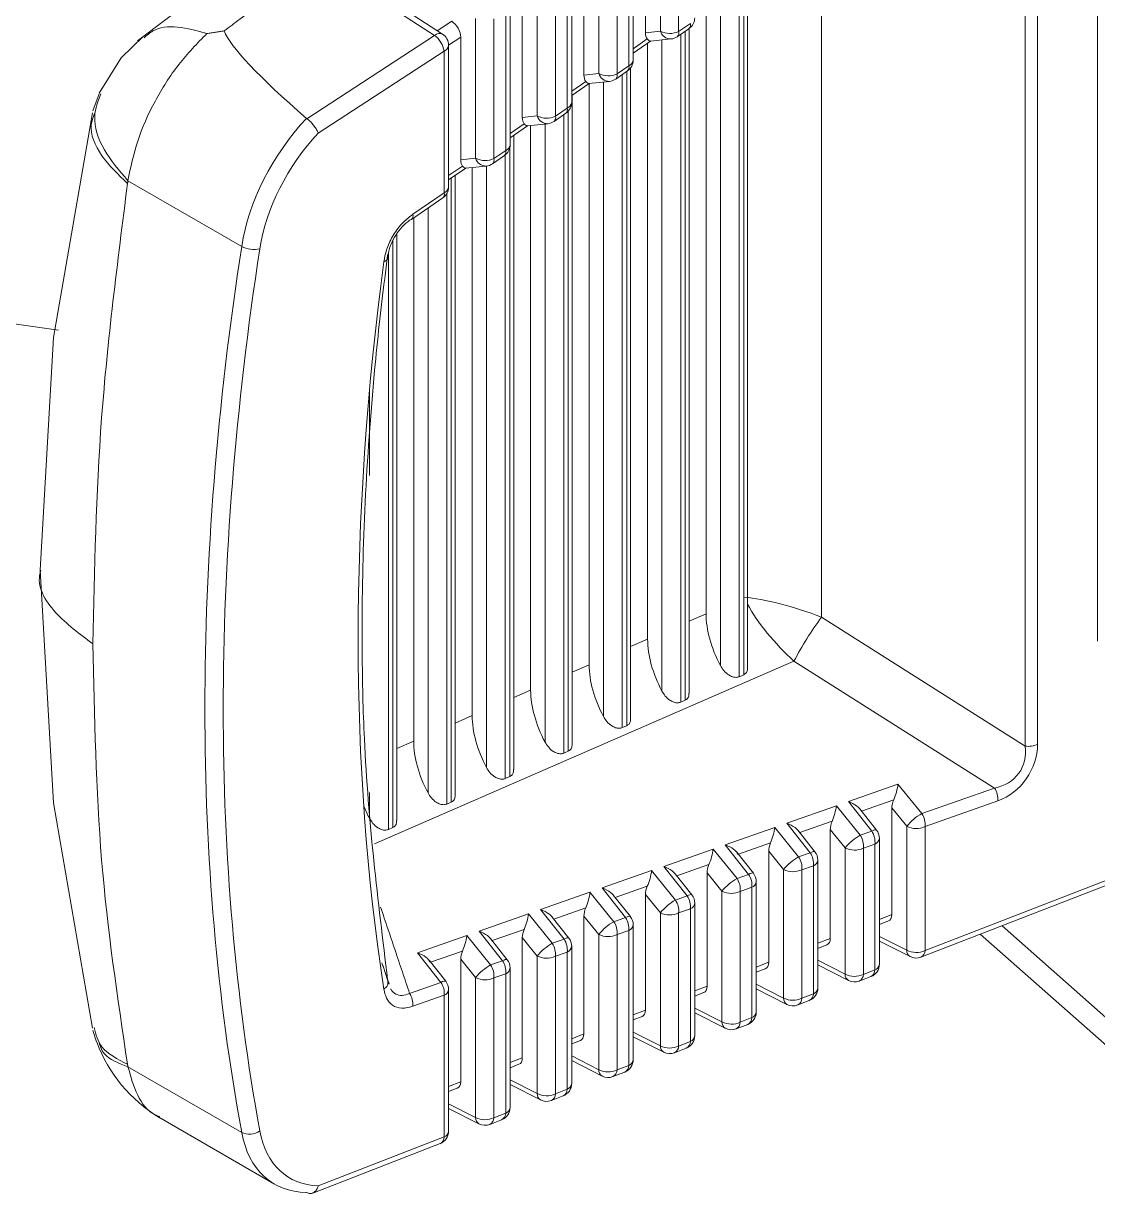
# Model space of a CAD drawing. Extents: x 2 to 136, y 1 to 99.
# Drawn here: x 10.534 to 11.34, y 80.105 to 80.982 of the extents above; entities that cross this region are included whole.
import ezdxf

# ---------------------------------------------------------------- set-up
doc = ezdxf.new("R2010")
doc.units = 0
doc.header["$MEASUREMENT"] = 0
doc.linetypes.add('SLD-Solid', pattern=[0])
doc.layers.add('OBJECT', color=7, linetype='CONTINUOUS')

msp = doc.modelspace()

# ---------------------------------------------------------------- linework, layer by layer
at = {"layer": 'OBJECT', "linetype": 'SLD-Solid', "lineweight": 15}
for p, q in [((11.28532, 80.4403), (11.28532, 81.12777)), ((11.29459, 81.12906), (11.29459, 80.44158)), ((11.33963, 80.51884), (11.33963, 81.09858)), ((11.01184, 80.97616), (11.01184, 81.07589)), ((11.02554, 81.07571), (11.02554, 80.97599)), ((11.00069, 80.97505), (11.00069, 81.06179)), ((10.99148, 80.95458), (10.99148, 81.05568)), ((11.13261, 81.05688), (11.13261, 80.53687)), ((10.96567, 80.9444), (10.96567, 81.04582)), ((10.97936, 81.04565), (10.97936, 80.94423)), ((10.98817, 80.95029), (10.98817, 81.05138)), ((10.69871, 81.02855), (10.6199, 80.96894)), ((10.95451, 80.94329), (10.95451, 81.03173)), ((10.84259, 80.97296), (10.76524, 81.02326)), ((10.84853, 80.97396), (10.77673, 81.02065)), ((10.94204, 80.91856), (10.94204, 81.02135)), ((10.94535, 80.92285), (10.94535, 81.02564)), ((10.91949, 80.91265), (10.91949, 81.01576)), ((10.93319, 81.01559), (10.93319, 80.91247)), ((11.07724, 80.49903), (11.07724, 81.0083)), ((10.90833, 80.91153), (10.90833, 81.00167)), ((11.05688, 80.50061), (11.05688, 81.00117)), ((11.07096, 81.00398), (11.07096, 80.49228)), ((11.07431, 80.49374), (11.07431, 81.00628)), ((10.8959, 80.88683), (10.8959, 80.99132)), ((10.89921, 80.89112), (10.89921, 80.99561)), ((11.04612, 80.9974), (11.04612, 80.53946)), ((10.84459, 80.97652), (10.85543, 80.98357)), ((10.87331, 80.88089), (10.87331, 80.9857)), ((10.88701, 80.98553), (10.88701, 80.88071)), ((11.02554, 80.97599), (11.03431, 80.98202)), ((11.00069, 80.97505), (11.01184, 80.97616)), ((11.02452, 80.97204), (11.03328, 80.97807)), ((11.02712, 80.97383), (11.02712, 80.47319)), ((11.03047, 80.47465), (11.03047, 80.97613)), ((11.0334, 80.47993), (11.0334, 80.97815)), ((10.84259, 80.97296), (10.74679, 80.91059)), ((10.86216, 80.9716), (10.85308, 80.9657)), ((10.85308, 80.85939), (10.85308, 80.96558)), ((10.86216, 80.87977), (10.86216, 80.9716)), ((10.99148, 80.96307), (11.00206, 80.97034)), ((10.99148, 80.95982), (11.00454, 80.9688)), ((11.00228, 80.96725), (11.00228, 80.52037)), ((11.00433, 80.96878), (11.01985, 80.97033)), ((11.01304, 80.48152), (11.01304, 80.96965)), ((10.75524, 80.89974), (10.84977, 80.96128)), ((10.84977, 80.8551), (10.84977, 80.96128)), ((10.97936, 80.94423), (10.98817, 80.95029)), ((10.98956, 80.46084), (10.98956, 80.94868)), ((10.94535, 80.93134), (10.95589, 80.93858)), ((10.95451, 80.94329), (10.96567, 80.9444)), ((10.95815, 80.93702), (10.97367, 80.93857)), ((10.9692, 80.46243), (10.9692, 80.93812)), ((10.97834, 80.94028), (10.98715, 80.94634)), ((10.98328, 80.94368), (10.98328, 80.4541)), ((10.98663, 80.45555), (10.98663, 80.94598)), ((10.94535, 80.92809), (10.95836, 80.93704)), ((10.95844, 80.93705), (10.95844, 80.50127)), ((10.59104, 80.92932), (10.58647, 80.91655)), ((10.94572, 80.44175), (10.94572, 80.92835)), ((10.90833, 80.91153), (10.91949, 80.91265)), ((10.93217, 80.90852), (10.94102, 80.91461)), ((10.93319, 80.91247), (10.94204, 80.91856)), ((10.93944, 80.91353), (10.93944, 80.435)), ((10.94279, 80.43646), (10.94279, 80.91617)), ((10.89921, 80.89961), (10.90971, 80.90683)), ((10.89922, 80.89636), (10.91218, 80.90528)), ((10.91197, 80.90526), (10.92749, 80.90681)), ((10.9146, 80.90553), (10.9146, 80.48218)), ((10.92536, 80.44333), (10.92536, 80.9066)), ((10.90188, 80.42266), (10.90188, 80.8982)), ((10.88701, 80.88071), (10.8959, 80.88683)), ((10.89895, 80.41737), (10.89895, 80.88883)), ((10.86216, 80.87977), (10.87331, 80.88089)), ((10.88599, 80.87677), (10.89488, 80.88288)), ((10.8956, 80.88342), (10.8956, 80.41591)), ((10.85308, 80.86788), (10.86353, 80.87507)), ((10.85308, 80.86464), (10.86601, 80.87353)), ((10.85804, 80.40356), (10.85804, 80.86805)), ((10.8658, 80.87351), (10.88132, 80.87505)), ((10.87076, 80.874), (10.87076, 80.46309)), ((10.88152, 80.42424), (10.88152, 80.87508)), ((10.61271, 80.8641), (10.69796, 80.81489)), ((10.85511, 80.39828), (10.85511, 80.86603)), ((10.82522, 80.83497), (10.84875, 80.85115)), ((10.84977, 80.8551), (10.82624, 80.83892)), ((10.85176, 80.85442), (10.85176, 80.39682)), ((10.83768, 80.40515), (10.83768, 80.84354)), ((10.82692, 80.83614), (10.82692, 80.444)), ((10.8142, 80.38447), (10.8142, 80.82426)), ((10.81127, 80.37918), (10.81127, 80.81909)), ((10.80792, 80.80977), (10.80792, 80.37773)), ((10.79384, 80.64316), (10.79384, 80.70762)), ((11.0334, 80.53392), (11.04612, 80.53946)), ((11.13261, 80.53687), (11.28532, 80.4403)), ((10.98956, 80.51483), (11.00228, 80.52037)), ((11.112, 80.50392), (10.79755, 80.36698)), ((10.94572, 80.49573), (10.95844, 80.50127)), ((11.26235, 80.40884), (11.112, 80.50392)), ((11.07431, 80.49374), (11.07096, 80.49228)), ((10.90188, 80.47664), (10.9146, 80.48218)), ((11.03047, 80.47465), (11.02712, 80.47319)), ((10.85804, 80.45755), (10.87076, 80.46309)), ((10.98663, 80.45555), (10.98328, 80.4541)), ((10.8142, 80.43846), (10.82692, 80.444)), ((10.94279, 80.43646), (10.93944, 80.435)), ((10.89895, 80.41737), (10.8956, 80.41591)), ((10.79384, 80.38605), (10.79384, 80.40548)), ((11.15276, 80.3987), (11.18998, 80.41176)), ((11.18998, 80.41176), (11.20784, 80.38971)), ((11.20784, 80.38971), (11.26235, 80.40884)), ((11.21025, 80.28707), (11.51458, 80.40507)), ((10.85511, 80.39828), (10.85176, 80.39682)), ((11.10663, 80.3825), (11.1438, 80.39555)), ((11.1438, 80.39555), (11.16167, 80.3735)), ((11.1703, 80.37653), (11.15276, 80.3987)), ((11.18677, 80.40009), (11.16257, 80.39159)), ((11.20718, 80.28204), (11.51143, 80.40001)), ((11.26475, 80.39914), (11.21025, 80.38001)), ((11.17386, 80.37732), (11.16136, 80.39313)), ((11.18539, 80.39395), (11.18539, 80.314)), ((11.19655, 80.38018), (11.18539, 80.39395)), ((10.81127, 80.37918), (10.80792, 80.37773)), ((11.06049, 80.36631), (11.09762, 80.37934)), ((11.09762, 80.37934), (11.11549, 80.35729)), ((11.12417, 80.36033), (11.10663, 80.3825)), ((11.12773, 80.36113), (11.11522, 80.37693)), ((11.14059, 80.38388), (11.11644, 80.3754)), ((11.13922, 80.37774), (11.13922, 80.2961)), ((11.15037, 80.36397), (11.13922, 80.37774)), ((11.19655, 80.28724), (11.19655, 80.38018)), ((11.21025, 80.38001), (11.21025, 80.28707)), ((11.16167, 80.3735), (11.1703, 80.37653)), ((11.17602, 80.2768), (11.17602, 80.37112)), ((11.01436, 80.35011), (11.05145, 80.36313)), ((11.05145, 80.36313), (11.06931, 80.34108)), ((11.07803, 80.34414), (11.06049, 80.36631)), ((11.08159, 80.34494), (11.06909, 80.36074)), ((11.09442, 80.36767), (11.0703, 80.35921)), ((11.09304, 80.36154), (11.09304, 80.27819)), ((11.1042, 80.34776), (11.09304, 80.36154)), ((11.11549, 80.35729), (11.12417, 80.36033)), ((11.15037, 80.26934), (11.15037, 80.36397)), ((11.17271, 80.36683), (11.16407, 80.3638)), ((11.16407, 80.3638), (11.16407, 80.26916)), ((11.17271, 80.27251), (11.17271, 80.36683)), ((11.04824, 80.35146), (11.02417, 80.34301)), ((11.12657, 80.35063), (11.11789, 80.34759)), ((11.12657, 80.25462), (11.12657, 80.35063)), ((11.12989, 80.25891), (11.12989, 80.35493)), ((10.96823, 80.33392), (11.00527, 80.34692)), ((11.00527, 80.34692), (11.02313, 80.32487)), ((11.0319, 80.32795), (11.01436, 80.35011)), ((11.03546, 80.32874), (11.02296, 80.34455)), ((11.04686, 80.34533), (11.04686, 80.26028)), ((11.05802, 80.33155), (11.04686, 80.34533)), ((11.06931, 80.34108), (11.07803, 80.34414)), ((11.1042, 80.25143), (11.1042, 80.34776)), ((11.11789, 80.34759), (11.11789, 80.25126)), ((10.98577, 80.31175), (10.96823, 80.33392)), ((11.00206, 80.33525), (10.97804, 80.32682)), ((11.08044, 80.33444), (11.07172, 80.33138)), ((11.08044, 80.23673), (11.08044, 80.33444)), ((11.08375, 80.24102), (11.08375, 80.33873)), ((10.92209, 80.31773), (10.95909, 80.33071)), ((10.95909, 80.33071), (10.97696, 80.30866)), ((10.98933, 80.31255), (10.97682, 80.32835)), ((11.00069, 80.32912), (11.00069, 80.24238)), ((11.01184, 80.31534), (11.00069, 80.32912)), ((11.02313, 80.32487), (11.0319, 80.32795)), ((11.05802, 80.23353), (11.05802, 80.33155)), ((11.07172, 80.33138), (11.07172, 80.23335)), ((10.93963, 80.29556), (10.92209, 80.31773)), ((10.95589, 80.31904), (10.9319, 80.31062)), ((11.01184, 80.21562), (11.01184, 80.31534)), ((11.03431, 80.31825), (11.02554, 80.31517)), ((11.03431, 80.21884), (11.03431, 80.31825)), ((11.03762, 80.22314), (11.03762, 80.32254)), ((10.87596, 80.30153), (10.91292, 80.31451)), ((10.91292, 80.31451), (10.93078, 80.29245)), ((10.94319, 80.29636), (10.93069, 80.31216)), ((10.95451, 80.31291), (10.95451, 80.22447)), ((10.96567, 80.29914), (10.95451, 80.31291)), ((10.97696, 80.30866), (10.98577, 80.31175)), ((11.02554, 80.31517), (11.02554, 80.21545)), ((11.17602, 80.31037), (11.18539, 80.314)), ((11.17602, 80.30653), (11.18283, 80.30917)), ((10.82982, 80.28534), (10.86674, 80.2983)), ((10.86674, 80.2983), (10.8846, 80.27624)), ((10.8935, 80.27937), (10.87596, 80.30153)), ((10.90971, 80.30283), (10.88577, 80.29443)), ((10.96567, 80.19771), (10.96567, 80.29914)), ((10.98817, 80.30205), (10.97936, 80.29896)), ((10.97936, 80.29896), (10.97936, 80.19754)), ((10.98817, 80.20095), (10.98817, 80.30205)), ((10.99148, 80.20525), (10.99148, 80.30634)), ((11.25165, 80.29928), (11.35493, 80.20815)), ((11.38916, 80.19832), (11.26796, 80.3056)), ((10.89706, 80.28016), (10.88455, 80.29596)), ((10.90833, 80.2967), (10.90833, 80.20657)), ((10.91949, 80.28293), (10.90833, 80.2967)), ((10.93078, 80.29245), (10.93963, 80.29556)), ((10.94535, 80.18736), (10.94535, 80.29015)), ((11.12989, 80.29248), (11.13922, 80.2961)), ((11.12989, 80.28864), (11.13666, 80.29126)), ((11.17602, 80.29767), (11.19655, 80.28724)), ((11.17602, 80.29414), (11.19903, 80.28244)), ((10.84736, 80.26317), (10.82982, 80.28534)), ((10.86353, 80.28663), (10.83963, 80.27824)), ((10.86216, 80.28049), (10.86216, 80.18866)), ((10.87331, 80.26672), (10.86216, 80.28049)), ((10.91949, 80.17981), (10.91949, 80.28293)), ((10.94204, 80.28586), (10.93319, 80.28275)), ((10.93319, 80.28275), (10.93319, 80.17963)), ((10.94204, 80.18307), (10.94204, 80.28586)), ((10.85092, 80.26397), (10.83842, 80.27977)), ((10.8846, 80.27624), (10.8935, 80.27937)), ((10.89921, 80.16947), (10.89921, 80.27396)), ((11.08375, 80.27459), (11.09304, 80.27819)), ((11.08375, 80.27075), (11.09048, 80.27336)), ((11.12989, 80.27975), (11.15037, 80.26934)), ((11.12989, 80.27621), (11.15285, 80.26454)), ((11.16407, 80.26916), (11.17271, 80.27251)), ((10.82384, 80.25491), (10.84736, 80.26317)), ((10.87331, 80.1619), (10.87331, 80.26672)), ((10.8959, 80.26966), (10.88701, 80.26654)), ((10.88701, 80.26654), (10.88701, 80.16173)), ((10.8959, 80.16518), (10.8959, 80.26966)), ((11.161, 80.26413), (11.16964, 80.26748)), ((10.85308, 80.15158), (10.85308, 80.25776)), ((11.03762, 80.2567), (11.04686, 80.26028)), ((11.03762, 80.25286), (11.0443, 80.25545)), ((11.08375, 80.26182), (11.1042, 80.25143)), ((11.08375, 80.25828), (11.10668, 80.24663)), ((11.11789, 80.25126), (11.12657, 80.25462)), ((10.84977, 80.25347), (10.82624, 80.24521)), ((10.84977, 80.14729), (10.84977, 80.25347)), ((11.11482, 80.24622), (11.1235, 80.24959)), ((10.99148, 80.23881), (11.00069, 80.24238)), ((10.99148, 80.23497), (10.99813, 80.23755)), ((11.03762, 80.24389), (11.05802, 80.23353)), ((11.03762, 80.24035), (11.0605, 80.22873)), ((11.07172, 80.23335), (11.08044, 80.23673)), ((11.06865, 80.22832), (11.07737, 80.2317)), ((10.58647, 80.22711), (10.58918, 80.21871)), ((10.94535, 80.22092), (10.95451, 80.22447)), ((10.94535, 80.21708), (10.95195, 80.21964)), ((10.99148, 80.22596), (11.01184, 80.21562)), ((10.99148, 80.22243), (11.01432, 80.21082)), ((11.02554, 80.21545), (11.03431, 80.21884)), ((11.02247, 80.21041), (11.03123, 80.21381)), ((10.89921, 80.20303), (10.90833, 80.20657)), ((10.89922, 80.19919), (10.90577, 80.20173)), ((10.94535, 80.20804), (10.96567, 80.19771)), ((10.94535, 80.2045), (10.96815, 80.19292)), ((10.61271, 80.19993), (10.69796, 80.15071)), ((10.97629, 80.19251), (10.9851, 80.19592)), ((10.97936, 80.19754), (10.98817, 80.20095)), ((10.85308, 80.18514), (10.86216, 80.18866)), ((10.85308, 80.1813), (10.8596, 80.18383)), ((10.89922, 80.19011), (10.91949, 80.17981)), ((10.89922, 80.18657), (10.92197, 80.17501)), ((10.93011, 80.1746), (10.93896, 80.17803)), ((10.93319, 80.17963), (10.94204, 80.18307)), ((10.85308, 80.17218), (10.87331, 80.1619)), ((10.85308, 80.16864), (10.87579, 80.1571)), ((10.63589, 80.16205), (10.72255, 80.11202)), ((10.88394, 80.1567), (10.89283, 80.16014)), ((10.88701, 80.16173), (10.8959, 80.16518)), ((10.75119, 80.10522), (10.8467, 80.14226)), ((10.75524, 80.11063), (10.84977, 80.14729))]:
    msp.add_line(p, q, dxfattribs=at)
at = {"layer": 'OBJECT', "linetype": 'SLD-Solid', "lineweight": 15, "flags": 128}
for points in [[(9.83349, 81.28162), (9.9044, 81.18299), (9.9809, 81.0916), (10.06183, 81.00882), (10.14597, 80.9359), (10.23206, 80.87394), (10.3188, 80.82386), (10.40489, 80.78643), (10.48904, 80.7622), (10.56054, 80.75209)], [(10.62406, 80.9721), (10.60755, 80.95618), (10.5912, 80.92966)], [(10.58603, 80.91489), (10.55685, 80.74651), (10.54683, 80.57222)], [(10.8045, 80.80338), (10.80544, 80.80377), (10.80624, 80.80424), (10.80688, 80.80477), (10.80735, 80.80535), (10.80764, 80.80598), (10.80775, 80.80664), (10.80766, 80.80732), (10.80739, 80.808)], [(10.54683, 80.57222), (10.55684, 80.39778), (10.58602, 80.22879)], [(11.1703, 80.37653), (11.17145, 80.37707), (11.17241, 80.37741), (11.17317, 80.37755), (11.17368, 80.37747), (11.17386, 80.37732)], [(11.12417, 80.36033), (11.12531, 80.36088), (11.12628, 80.36122), (11.12703, 80.36135), (11.12755, 80.36127), (11.12773, 80.36113)], [(11.07803, 80.34414), (11.07918, 80.34468), (11.08015, 80.34502), (11.0809, 80.34516), (11.08141, 80.34508), (11.08159, 80.34494)], [(11.0319, 80.32795), (11.03305, 80.32849), (11.03401, 80.32883), (11.03476, 80.32896), (11.03528, 80.32888), (11.03546, 80.32874)], [(10.98577, 80.31175), (10.98691, 80.31229), (10.98788, 80.31264), (10.98863, 80.31277), (10.98914, 80.31269), (10.98933, 80.31255)], [(10.93963, 80.29556), (10.94078, 80.2961), (10.94174, 80.29644), (10.9425, 80.29658), (10.94301, 80.2965), (10.94319, 80.29636)], [(10.8935, 80.27937), (10.89464, 80.27991), (10.89561, 80.28025), (10.89636, 80.28038), (10.89688, 80.2803), (10.89706, 80.28016)], [(10.80833, 80.26172), (10.808, 80.26243), (10.80787, 80.26421)], [(10.84736, 80.26317), (10.84851, 80.26371), (10.84947, 80.26405), (10.85023, 80.26419), (10.85074, 80.26411), (10.85092, 80.26397)]]:
    msp.add_lwpolyline(points, dxfattribs=at)
at = {"layer": 'OBJECT', "linetype": 'SLD-Solid', "lineweight": 15}
for centre, radius, start, end in [((11.02762, 80.98631), 0.01, 304.51809, 0), ((11.03057, 80.98088), 0.00391, 314.04448, 16.9327), ((10.84632, 80.96897), 0.00546, 66.07089, 133.05068), ((10.84308, 80.96558), 0.01, 0, 56.96766), ((11.01887, 80.98998), 0.0155, 243.05493, 295.48814), ((11.01971, 80.97855), 0.00822, 196.86757, 270.95537), ((11.0218, 80.97485), 0.00391, 314.04048, 16.9415), ((10.83158, 80.95814), 0.01846, 9.79966, 53.37752), ((10.84794, 80.96612), 0.00517, 290.70622, 353.98375), ((11.01885, 80.98028), 0.01, 275.70072, 304.51809), ((10.98148, 80.95458), 0.01, 304.51809, 0), ((10.98443, 80.94915), 0.00391, 314.0429, 16.93428), ((10.98648, 80.95501), 0.00502, 289.64801, 355.04197), ((10.97269, 80.95822), 0.0155, 243.05452, 295.49006), ((10.97353, 80.94679), 0.00822, 196.86542, 270.95738), ((10.97268, 80.94852), 0.01, 275.70072, 304.51809), ((10.97563, 80.94309), 0.00391, 314.04084, 16.93635), ((10.93535, 80.92285), 0.01, 304.51809, 0), ((10.94035, 80.92328), 0.00502, 289.63026, 355.05972), ((10.92652, 80.92647), 0.0155, 243.05525, 295.48782), ((10.92736, 80.91503), 0.00822, 196.86933, 270.95361), ((10.92945, 80.91133), 0.00391, 314.04048, 16.9415), ((10.9383, 80.91742), 0.00391, 314.04048, 16.9415), ((10.9265, 80.91676), 0.01, 275.70072, 304.51809), ((10.88922, 80.89112), 0.01, 304.51809, 0), ((10.89216, 80.88569), 0.00391, 314.04491, 16.93227), ((10.89422, 80.89155), 0.00501, 289.62932, 355.06258), ((10.88034, 80.89471), 0.0155, 243.054, 295.4901), ((10.88118, 80.88327), 0.00822, 196.86629, 270.95665), ((10.88032, 80.88501), 0.01, 275.70072, 304.51809), ((10.88327, 80.87958), 0.00391, 314.0429, 16.93428), ((10.84308, 80.85939), 0.01, 304.51809, 0), ((10.84794, 80.85993), 0.00517, 290.70622, 353.98375), ((10.84603, 80.85396), 0.00391, 314.04448, 16.9327), ((10.82393, 80.83691), 0.00233, 267.71363, 303.71129), ((10.8225, 80.83778), 0.00391, 314.0429, 16.93428), ((10.70698, 80.83116), 0.01861, 240.9946, 284.36424), ((11.33979, 80.38438), 0.25724, 143.64486, 152.31025), ((11.28791, 80.45571), 0.01563, 260.45171, 295.31605), ((11.24995, 80.40061), 0.01488, 354.30772, 33.55872), ((11.22714, 80.35537), 0.03939, 119.34532, 140.96324), ((11.19544, 80.38148), 0.01488, 354.30952, 33.55593), ((11.16602, 80.37112), 0.01, 0, 38.35272), ((11.20358, 80.394), 0.0155, 243.05464, 295.48892), ((11.18097, 80.33917), 0.03938, 119.34492, 140.96364), ((11.14927, 80.36527), 0.01488, 354.3109, 33.55817), ((11.1579, 80.3683), 0.01488, 354.31299, 33.55344), ((11.17088, 80.37166), 0.00517, 290.7046, 353.98537), ((11.11177, 80.35211), 0.01488, 354.31153, 33.5549), ((11.11989, 80.35493), 0.01, 0, 38.35272), ((11.1574, 80.37779), 0.0155, 243.05513, 295.48896), ((11.13479, 80.32295), 0.03939, 119.34605, 140.96164), ((11.10309, 80.34906), 0.01488, 354.30952, 33.55593), ((11.12475, 80.35547), 0.00516, 290.68948, 354.00049), ((11.06564, 80.33592), 0.01488, 354.30674, 33.55969), ((11.07375, 80.33873), 0.01, 0, 38.35272), ((11.11122, 80.36158), 0.0155, 243.05411, 295.48896), ((11.08861, 80.30675), 0.03939, 119.34513, 140.96343), ((11.05691, 80.33285), 0.01488, 354.31155, 33.55752), ((11.07862, 80.33927), 0.00516, 290.68948, 354.00049), ((11.04244, 80.29053), 0.03939, 119.34753, 140.96104), ((11.01073, 80.31665), 0.01488, 354.3108, 33.55563), ((11.0195, 80.31972), 0.01488, 354.31266, 33.55641), ((11.02762, 80.32254), 0.01, 0, 38.35272), ((11.06505, 80.34537), 0.0155, 243.05513, 295.48896), ((11.01887, 80.32917), 0.0155, 243.05493, 295.48814), ((11.03248, 80.32308), 0.00516, 290.68969, 354.00221), ((10.99626, 80.27433), 0.03939, 119.34579, 140.96278), ((10.96456, 80.30044), 0.01488, 354.31061, 33.55747), ((10.97336, 80.30353), 0.01488, 354.31351, 33.55292), ((10.98148, 80.30634), 0.01, 0, 38.35272), ((10.97269, 80.31296), 0.0155, 243.05452, 295.49006), ((10.98635, 80.30689), 0.00517, 290.70622, 353.98375), ((10.95009, 80.25811), 0.0394, 119.34863, 140.95993), ((10.91838, 80.28423), 0.01488, 354.31153, 33.5549), ((10.92723, 80.28733), 0.01488, 354.31046, 33.55597), ((10.94021, 80.29069), 0.00516, 290.68948, 354.00049), ((10.93535, 80.29015), 0.01, 0, 38.35272), ((10.92652, 80.29675), 0.0155, 243.05525, 295.48782), ((11.20176, 80.28689), 0.00522, 176.18885, 238.47196), ((11.20358, 80.30106), 0.0155, 243.05464, 295.48892), ((11.20356, 80.29136), 0.01, 243.06578, 291.19446), ((11.20471, 80.287), 0.00554, 296.42888, 0.74759), ((10.90391, 80.24191), 0.03939, 119.34652, 140.96118), ((10.8722, 80.26802), 0.01488, 354.31074, 33.55734), ((10.8811, 80.27114), 0.01488, 354.31155, 33.55752), ((10.89408, 80.2745), 0.00516, 290.69105, 354.00084), ((10.88922, 80.27396), 0.01, 0, 38.35272), ((11.16602, 80.2768), 0.01, 291.19446, 0), ((11.16703, 80.27253), 0.00568, 297.32049, 359.85365), ((11.17102, 80.27724), 0.00502, 289.64801, 355.04197), ((10.80185, 80.26332), 0.0058, 297.17594, 17.1016), ((10.83496, 80.25495), 0.01488, 354.31266, 33.55641), ((10.84308, 80.25776), 0.01, 0, 38.35272), ((10.88034, 80.28054), 0.0155, 243.054, 295.4901), ((11.1574, 80.28316), 0.0155, 243.05513, 295.48896), ((11.15572, 80.26906), 0.00535, 177.04248, 237.61503), ((11.15738, 80.27345), 0.01, 243.06578, 291.19446), ((11.15839, 80.26918), 0.00568, 297.32049, 359.85365), ((10.81144, 80.24669), 0.01488, 354.31074, 33.55734), ((10.84808, 80.2582), 0.00502, 289.64801, 355.04197), ((11.11989, 80.25891), 0.01, 291.19446, 0), ((11.12089, 80.25464), 0.00568, 297.32352, 359.85062), ((11.12489, 80.25935), 0.00502, 289.63026, 355.05972), ((11.10955, 80.25115), 0.00535, 177.04431, 237.6132), ((11.11122, 80.26525), 0.0155, 243.05411, 295.48896), ((11.11121, 80.25555), 0.01, 243.06578, 291.19446), ((11.11221, 80.25127), 0.00568, 297.32568, 359.85078), ((11.07375, 80.24102), 0.01, 291.19446, 0), ((11.07476, 80.23675), 0.00568, 297.32352, 359.85062), ((11.07876, 80.24146), 0.00501, 289.6277, 355.06228), ((11.06337, 80.23325), 0.00535, 177.04243, 237.61371), ((11.06505, 80.24735), 0.0155, 243.05513, 295.48896), ((11.06503, 80.23764), 0.01, 243.06578, 291.19446), ((11.06604, 80.23337), 0.00568, 297.32198, 359.85216), ((11.02762, 80.22314), 0.01, 291.19446, 0), ((11.02863, 80.21886), 0.00568, 297.32049, 359.85365), ((11.03262, 80.22357), 0.00501, 289.62932, 355.06258), ((10.69379, 80.25737), 0.11152, 200.52225, 238.8768), ((11.01887, 80.22944), 0.0155, 243.05493, 295.48814), ((11.01719, 80.21534), 0.00535, 177.04431, 237.6132), ((11.01885, 80.21974), 0.01, 243.06578, 291.19446), ((11.01986, 80.21546), 0.00568, 297.32049, 359.85365), ((10.98148, 80.20525), 0.01, 291.19446, 0), ((10.98648, 80.20568), 0.00502, 289.64801, 355.04197), ((10.97101, 80.19744), 0.00535, 177.04453, 237.61627), ((10.97269, 80.21153), 0.0155, 243.05452, 295.49006), ((10.97268, 80.20183), 0.01, 243.06578, 291.19446), ((10.97368, 80.19755), 0.00568, 297.32855, 359.84791), ((10.98249, 80.20097), 0.00568, 297.32049, 359.85365), ((10.93535, 80.18736), 0.01, 291.19446, 0), ((10.94035, 80.18779), 0.00502, 289.63026, 355.05972), ((10.92484, 80.17953), 0.00535, 177.04248, 237.61503), ((10.92652, 80.19363), 0.0155, 243.05525, 295.48782), ((10.9265, 80.18393), 0.01, 243.06578, 291.19446), ((10.92751, 80.17965), 0.00568, 297.32049, 359.85365), ((10.93636, 80.18308), 0.00568, 297.32352, 359.85062), ((10.88922, 80.16947), 0.01, 291.19446, 0), ((10.89422, 80.1699), 0.00501, 289.62932, 355.06258), ((10.88034, 80.17572), 0.0155, 243.054, 295.4901), ((10.87866, 80.16163), 0.00535, 177.03216, 237.63002), ((10.88133, 80.16174), 0.00568, 297.32568, 359.85078), ((10.89022, 80.16519), 0.00568, 297.32661, 359.84531), ((10.70376, 80.16288), 0.01348, 244.48655, 305.55951), ((10.84308, 80.15158), 0.01, 291.19446, 0), ((10.84808, 80.15201), 0.00502, 289.64801, 355.04197), ((10.88032, 80.16602), 0.01, 243.06578, 291.19446), ((10.84409, 80.1473), 0.00568, 297.32049, 359.85365)]:
    msp.add_arc(centre, radius, start, end, dxfattribs=at)
for centre, major_axis, ratio, start_param, end_param in [((10.85501, 80.9756), (-0.00503, 0.00865), 0.586689, 3.931682, 5.443764), ((12.31525, 79.95989), (1.6308, -1.02452), 0.0499, 3.210425, 3.451538), ((11.00813, 80.97921), (0.00469, 0.00996), 0.580588, 2.252663, 2.870395), ((11.00099, 80.9785), (-0.00354, 0.00967), 0.277978, 2.464247, 3.212889), ((10.96196, 80.94745), (0.00469, 0.00996), 0.580588, 2.252663, 2.870395), ((10.95481, 80.94674), (-0.00354, 0.00967), 0.277978, 2.464247, 3.212889), ((10.78545, 80.84302), (0.06455, 0.10125), 0.604584, 1.264376, 2.200997), ((10.91578, 80.91569), (0.00469, 0.00996), 0.580588, 2.252663, 2.870395), ((10.90863, 80.91498), (-0.00354, 0.00967), 0.277978, 2.464247, 3.212889), ((10.79214, 80.83873), (0.05957, 0.09257), 0.606975, 1.282137, 2.203671), ((10.8696, 80.88394), (0.00469, 0.00996), 0.580588, 2.252663, 2.870395), ((10.86246, 80.88322), (-0.00354, 0.00967), 0.277978, 2.464247, 3.212889), ((12.345, 81.33864), (1.21808, 1.89372), 0.606848, 2.203527, 2.567035), ((12.35169, 81.33435), (1.2131, 1.88504), 0.606975, 2.203671, 2.567179), ((12.40094, 81.35993), (1.17592, 1.82549), 0.606958, 2.231413, 2.540442), ((11.11709, 80.52739), (0.05982, -0.02069), 0.225528, 1.386846, 2.434043), ((11.11709, 80.52739), (-0.04394, 0.04585), 0.320773, 0.858748, 1.783948), ((11.08892, 80.51513), (-0.03018, 0.05215), 0.581784, 0.788082, 1.513013), ((11.04508, 80.49603), (-0.03018, 0.05215), 0.581784, 0.788082, 1.513013), ((11.00124, 80.47694), (-0.03018, 0.05215), 0.581784, 0.788082, 1.513013), ((10.9574, 80.45785), (-0.03018, 0.05215), 0.581784, 0.788082, 1.513013), ((10.91355, 80.43876), (-0.03018, 0.05215), 0.581784, 0.788082, 1.513013), ((10.86971, 80.41966), (-0.03018, 0.05215), 0.581784, 0.788082, 1.513013), ((11.25244, 80.43945), (0.02952, -0.01741), 0.875291, 5.491748, 6.903274), ((11.25913, 80.43516), (0.02215, 0.03331), 0.831459, 3.975588, 5.387114), ((11.1857, 80.40635), (0.00328, 0.01158), 0.259069, 4.215918, 5.27033), ((10.82587, 80.40057), (-0.03018, 0.05215), 0.581784, 1.340707, 1.513013), ((11.13952, 80.39014), (0.00328, 0.01158), 0.259069, 4.215918, 5.27033), ((11.14848, 80.39329), (0.01404, -0.00407), 0.443879, 0.337051, 1.391463), ((11.19284, 80.39753), (0.00441, 0.00973), 0.616481, 1.587449, 2.205181), ((11.09334, 80.37393), (0.00328, 0.01158), 0.259069, 4.215918, 5.27033), ((11.10235, 80.37709), (0.01404, -0.00407), 0.443879, 0.337051, 1.391463), ((11.14666, 80.38132), (0.00441, 0.00973), 0.616481, 1.587449, 2.205181), ((11.04716, 80.35772), (0.00328, 0.01158), 0.259069, 4.215918, 5.27033), ((11.05621, 80.3609), (0.01404, -0.00407), 0.443879, 0.337051, 1.391463), ((11.10049, 80.36511), (0.00441, 0.00973), 0.616481, 1.587449, 2.205181), ((11.05431, 80.3489), (0.00441, 0.00973), 0.616481, 1.587449, 2.205181), ((11.00099, 80.34151), (0.00328, 0.01158), 0.259069, 4.215918, 5.27033), ((11.01008, 80.34471), (0.01404, -0.00407), 0.443879, 0.337051, 1.391463), ((10.96394, 80.32851), (0.01404, -0.00407), 0.443879, 0.337051, 1.391463), ((11.00813, 80.33269), (0.00441, 0.00973), 0.616481, 1.587449, 2.205181), ((10.95481, 80.32531), (0.00328, 0.01158), 0.259069, 4.215918, 5.27033), ((10.91781, 80.31232), (0.01404, -0.00407), 0.443879, 0.337051, 1.391463), ((10.96196, 80.31648), (0.00441, 0.00973), 0.616481, 1.587449, 2.205181), ((10.90863, 80.3091), (0.00328, 0.01158), 0.259069, 4.215918, 5.27033), ((11.17825, 80.31812), (-0.00507, 0.00872), 0.578158, 3.050557, 3.924328), ((10.86246, 80.29289), (0.00328, 0.01158), 0.259069, 4.215918, 5.27033), ((10.87168, 80.29612), (0.01404, -0.00407), 0.443879, 0.337051, 1.391463), ((10.91578, 80.30028), (0.00441, 0.00973), 0.616481, 1.587449, 2.205181), ((11.13207, 80.30021), (-0.00507, 0.00872), 0.578158, 3.050557, 3.924328), ((10.82554, 80.27993), (0.01404, -0.00407), 0.443879, 0.337051, 1.391463), ((10.8696, 80.28407), (0.00441, 0.00973), 0.616481, 1.587449, 2.205181), ((11.08589, 80.2823), (-0.00507, 0.00872), 0.578158, 3.050557, 3.924328), ((11.03972, 80.2644), (-0.00507, 0.00872), 0.578158, 3.050557, 3.924328), ((10.99354, 80.24649), (-0.00507, 0.00872), 0.578158, 3.050557, 3.924328), ((10.94736, 80.22859), (-0.00507, 0.00872), 0.578158, 3.050557, 3.924328), ((10.90119, 80.21068), (-0.00507, 0.00872), 0.578158, 3.050557, 3.924328), ((10.85501, 80.19278), (-0.00507, 0.00872), 0.578158, 3.050557, 3.924328), ((10.78545, 80.21427), (0.06455, 0.10125), 0.604584, 2.564505, 3.501126), ((10.79214, 80.20998), (0.05957, 0.09257), 0.606975, 2.567179, 3.488712)]:
    msp.add_ellipse(centre, major_axis=major_axis, ratio=ratio, start_param=start_param, end_param=end_param, dxfattribs=at)
for points, knots in [([(10.68479, 80.97639), (10.68874, 80.97933), (10.70846, 80.99402), (10.79134, 81.05572), (10.95098, 81.17436), (11.09638, 81.2803), (11.17789, 81.33969)], [0, 0, 0, 0, 0.024148, 0.120739, 0.507103, 1, 1, 1, 1]), ([(10.61271, 80.8641), (10.61472, 80.87396), (10.61875, 80.89369), (10.6323, 80.92386), (10.65007, 80.95209), (10.66462, 80.967), (10.6719, 80.97445)], [0, 0, 0, 0, 0.250001, 0.499999, 0.750001, 1, 1, 1, 1]), ([(10.6719, 80.97445), (10.6644, 80.97652), (10.64942, 80.98067), (10.63329, 80.97877), (10.6269, 80.9731), (10.62479, 80.97123)], [0, 0, 0, 0, 0.401193, 0.802386, 1, 1, 1, 1]), ([(10.61271, 80.8641), (10.60615, 80.87174), (10.59259, 80.88756), (10.58532, 80.91138), (10.59022, 80.92386), (10.59236, 80.92933)], [0, 0, 0, 0, 0.34425, 0.712552, 1, 1, 1, 1]), ([(10.61239, 80.86193), (10.60538, 80.86878), (10.59085, 80.88297), (10.58294, 80.90222), (10.58664, 80.9116), (10.58774, 80.91436)], [0, 0, 0, 0, 0.396563, 0.822164, 1, 1, 1, 1]), ([(10.74679, 80.91059), (10.74757, 80.91), (10.74912, 80.90881), (10.75143, 80.90631), (10.75342, 80.90361), (10.75461, 80.90142), (10.75509, 80.90019), (10.75522, 80.89979), (10.75524, 80.89974)], [0, 0, 0, 0, 0.219277, 0.438503, 0.659241, 0.882982, 0.985818, 1, 1, 1, 1]), ([(10.5865, 80.51688), (10.58759, 80.57287), (10.58976, 80.68483), (10.60485, 80.8029), (10.61239, 80.86193)], [0, 0, 0, 0, 0.5, 1, 1, 1, 1]), ([(10.82624, 80.83892), (10.82341, 80.83668), (10.81773, 80.8322), (10.81084, 80.8226), (10.80624, 80.8126), (10.80505, 80.80633), (10.8045, 80.80338)], [0, 0, 0, 0, 0.261879, 0.524405, 0.776416, 1, 1, 1, 1]), ([(10.80739, 80.808), (10.80807, 80.81083), (10.80929, 80.81586), (10.81333, 80.82348), (10.81822, 80.82995), (10.82192, 80.833), (10.82384, 80.83458)], [0, 0, 0, 0, 0.295336, 0.524716, 0.75446, 1, 1, 1, 1]), ([(10.80739, 80.808), (10.80664, 80.80223), (10.80289, 80.77338), (10.79248, 80.67786), (10.78794, 80.58457), (10.78834, 80.49396), (10.79037, 80.40416), (10.80012, 80.32442), (10.80739, 80.26503)], [0, 0, 0, 0, 0.029967, 0.149857, 0.5, 0.529968, 0.649857, 1, 1, 1, 1]), ([(10.5865, 80.51688), (10.57647, 80.52431), (10.55564, 80.53972), (10.54386, 80.56077), (10.54726, 80.57148), (10.54748, 80.57215)], [0, 0, 0, 0, 0.465357, 0.966381, 1, 1, 1, 1]), ([(10.5865, 80.51688), (10.58759, 80.46216), (10.58976, 80.3527), (10.60485, 80.25205), (10.61239, 80.20173)], [0, 0, 0, 0, 0.5, 1, 1, 1, 1]), ([(11.07096, 80.49228), (11.07018, 80.49206), (11.06863, 80.49162), (11.06582, 80.49217), (11.06257, 80.49374), (11.05932, 80.49661), (11.05766, 80.49933), (11.05688, 80.50061)], [0, 0, 0, 0, 0.161016, 0.3214, 0.497912, 0.763007, 1, 1, 1, 1]), ([(11.07714, 80.49903), (11.07715, 80.49843), (11.07717, 80.49689), (11.07623, 80.49492), (11.07493, 80.49412), (11.07431, 80.49374)], [0, 0, 0, 0, 0.250732, 0.645866, 1, 1, 1, 1]), ([(11.02712, 80.47319), (11.02634, 80.47297), (11.02479, 80.47253), (11.02198, 80.47307), (11.01873, 80.47464), (11.01548, 80.47751), (11.01382, 80.48023), (11.01304, 80.48152)], [0, 0, 0, 0, 0.161016, 0.321392, 0.497912, 0.762997, 1, 1, 1, 1]), ([(11.0333, 80.47994), (11.03331, 80.47934), (11.03333, 80.47779), (11.03239, 80.47582), (11.03109, 80.47503), (11.03047, 80.47465)], [0, 0, 0, 0, 0.250735, 0.645848, 1, 1, 1, 1]), ([(10.98328, 80.4541), (10.9825, 80.45388), (10.98095, 80.45344), (10.97813, 80.45398), (10.97488, 80.45555), (10.97164, 80.45842), (10.96998, 80.46114), (10.9692, 80.46243)], [0, 0, 0, 0, 0.161031, 0.321401, 0.497913, 0.763008, 1, 1, 1, 1]), ([(10.98946, 80.46084), (10.98947, 80.46024), (10.98949, 80.4587), (10.98855, 80.45673), (10.98725, 80.45593), (10.98663, 80.45555)], [0, 0, 0, 0, 0.250723, 0.645843, 1, 1, 1, 1]), ([(10.93944, 80.435), (10.93866, 80.43478), (10.93711, 80.43434), (10.93429, 80.43489), (10.93104, 80.43646), (10.9278, 80.43933), (10.92614, 80.44205), (10.92536, 80.44333)], [0, 0, 0, 0, 0.16103, 0.321394, 0.497913, 0.762997, 1, 1, 1, 1]), ([(10.94562, 80.44175), (10.94563, 80.44115), (10.94565, 80.43961), (10.94471, 80.43764), (10.94341, 80.43684), (10.94279, 80.43646)], [0, 0, 0, 0, 0.250735, 0.645848, 1, 1, 1, 1]), ([(10.8956, 80.41591), (10.89482, 80.41569), (10.89327, 80.41525), (10.89045, 80.4158), (10.8872, 80.41737), (10.88396, 80.42024), (10.8823, 80.42296), (10.88152, 80.42424)], [0, 0, 0, 0, 0.161031, 0.321401, 0.497913, 0.763008, 1, 1, 1, 1]), ([(10.90178, 80.42266), (10.90179, 80.42206), (10.90181, 80.42052), (10.90087, 80.41855), (10.89957, 80.41775), (10.89895, 80.41737)], [0, 0, 0, 0, 0.250723, 0.645843, 1, 1, 1, 1]), ([(10.85176, 80.39682), (10.85098, 80.3966), (10.84943, 80.39616), (10.84661, 80.3967), (10.84336, 80.39827), (10.84012, 80.40114), (10.83846, 80.40386), (10.83768, 80.40515)], [0, 0, 0, 0, 0.16103, 0.321392, 0.497911, 0.763, 1, 1, 1, 1]), ([(10.85794, 80.40356), (10.85795, 80.40297), (10.85797, 80.40142), (10.85703, 80.39945), (10.85573, 80.39865), (10.85511, 80.39828)], [0, 0, 0, 0, 0.250761, 0.645845, 1, 1, 1, 1]), ([(10.80792, 80.37773), (10.80714, 80.37751), (10.80559, 80.37707), (10.80277, 80.37761), (10.79952, 80.37918), (10.79628, 80.38205), (10.79462, 80.38477), (10.79384, 80.38605)], [0, 0, 0, 0, 0.16103, 0.3214, 0.497911, 0.76301, 1, 1, 1, 1]), ([(10.8141, 80.38447), (10.81411, 80.38387), (10.81413, 80.38233), (10.81319, 80.38036), (10.81188, 80.37956), (10.81127, 80.37918)], [0, 0, 0, 0, 0.250749, 0.64584, 1, 1, 1, 1]), ([(10.82624, 80.24521), (10.82341, 80.24451), (10.81773, 80.24309), (10.81084, 80.24553), (10.80624, 80.25075), (10.80505, 80.25579), (10.8045, 80.25816)], [0, 0, 0, 0, 0.261879, 0.524405, 0.776416, 1, 1, 1, 1]), ([(10.80982, 80.25827), (10.80986, 80.25815), (10.81055, 80.25617), (10.81344, 80.25419), (10.81819, 80.2528), (10.82191, 80.25419), (10.82384, 80.25491)], [0, 0, 0, 0, 0.020234, 0.339164, 0.6586, 1, 1, 1, 1]), ([(10.61239, 80.20173), (10.60491, 80.2056), (10.59161, 80.21247), (10.58869, 80.22415), (10.58741, 80.22926)], [0, 0, 0, 0, 0.562651, 1, 1, 1, 1]), ([(10.61271, 80.19993), (10.60569, 80.2026), (10.59423, 80.20696), (10.59171, 80.2159), (10.59074, 80.21936)], [0, 0, 0, 0, 0.612541, 1, 1, 1, 1]), ([(10.61271, 80.19993), (10.61479, 80.19252), (10.61896, 80.17772), (10.62811, 80.16556), (10.63531, 80.16295), (10.6365, 80.16252)], [0, 0, 0, 0, 0.455217, 0.910429, 1, 1, 1, 1]), ([(10.74679, 80.10563), (10.74757, 80.10531), (10.74912, 80.10468), (10.75143, 80.10513), (10.75342, 80.10659), (10.75461, 80.10858), (10.75509, 80.11004), (10.75522, 80.11057), (10.75524, 80.11063)], [0, 0, 0, 0, 0.219277, 0.438503, 0.659241, 0.882982, 0.985818, 1, 1, 1, 1])]:
    msp.add_open_spline(points, degree=3, knots=knots, dxfattribs=at)
for points in [[(10.6719, 80.97445), (10.68479, 80.97639)], [(10.74679, 80.91059), (10.74656, 80.91077)], [(10.61239, 80.86193), (10.61271, 80.8641)], [(10.80214, 80.31945), (10.82384, 80.25491)], [(10.80739, 80.26503), (10.80311, 80.2777)], [(10.80739, 80.26503), (10.80856, 80.26179)], [(10.61239, 80.20173), (10.61271, 80.19993)], [(10.74679, 80.10563), (10.74656, 80.10577)]]:
    msp.add_open_spline(points, degree=1, dxfattribs=at)

doc.saveas('drawing.dxf')
